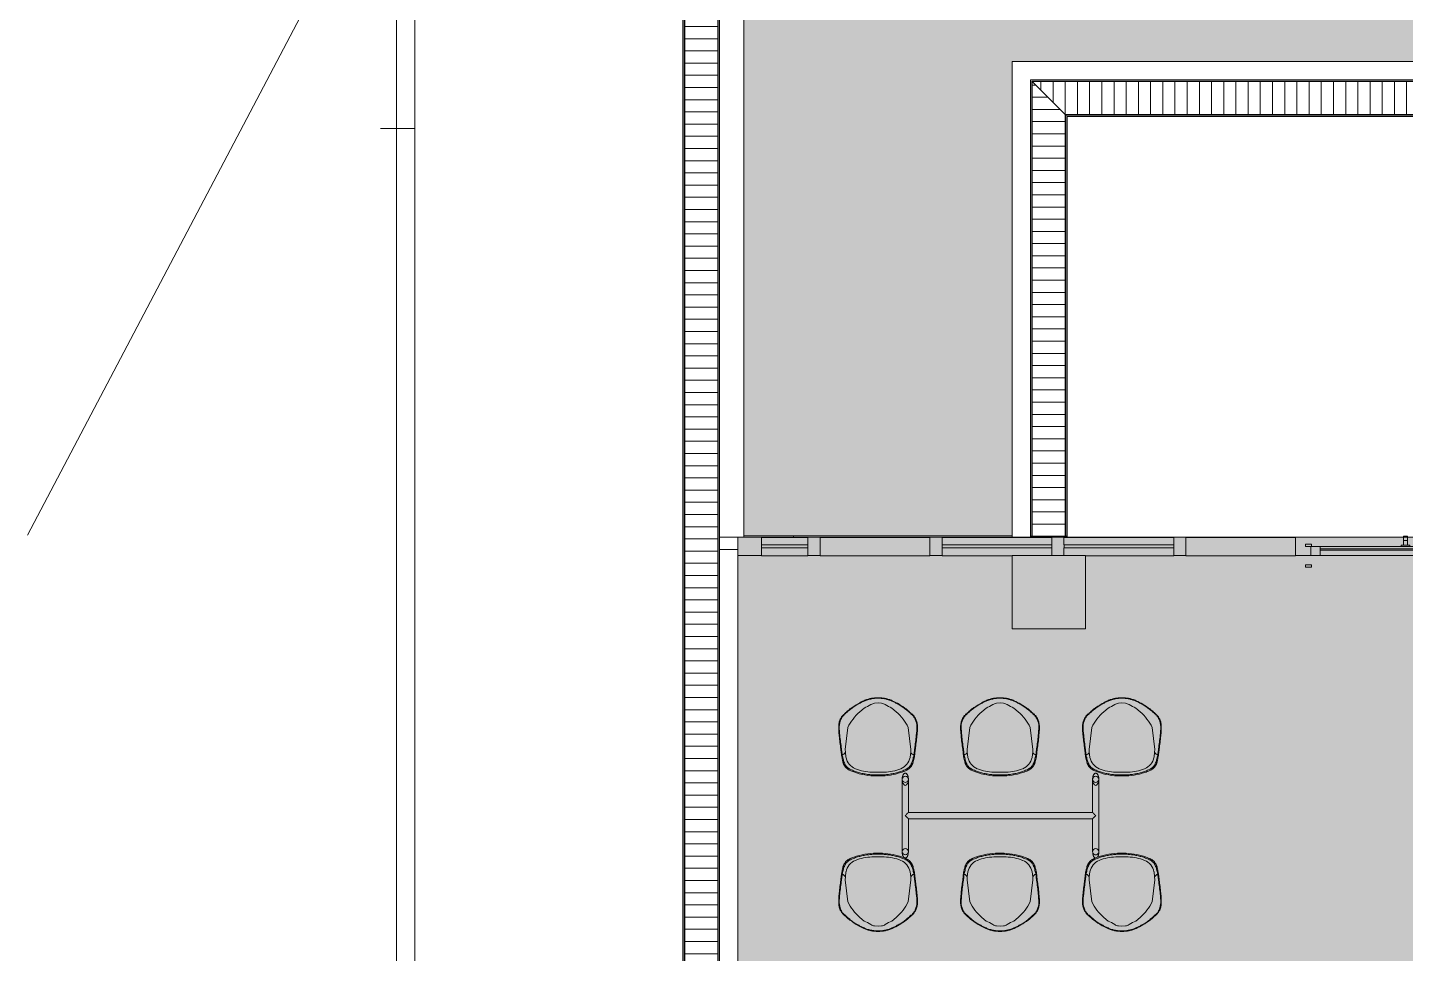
# Model space of a CAD drawing. Header units: millimetres. Extents: x -57519 to 497916, y -349472 to 446842.
# Drawn here: x 431770 to 443070, y 42297 to 49886 of the extents above; entities that cross this region are included whole.
import ezdxf

# ---------------------------------------------------------------- set-up
doc = ezdxf.new("R2010")
doc.units = ezdxf.units.MM
for name, color, linetype, lineweight in [('A-DETL-GENF', 92, 'Continuous', 5), ('A-DETL-THIN', 151, 'Continuous', 9), ('A-FLOR', 192, 'Continuous', 5), ('A-FLOR-PATT', 8, 'Continuous', 5), ('A-GLAZ-CURT', 52, 'Continuous', 20), ('A-GLAZ-CWMG', 51, 'Continuous', 20), ('A-WALL', 113, 'Continuous', 20), ('I-FURN', 30, 'Continuous', 5), ('Q-CASE', 31, 'Continuous', 5), ('S-BEAM', 12, 'Continuous', 20), ('S-COLS', 52, 'Continuous', 20), ('S-STRS', 31, 'Continuous', 5)]:
    doc.layers.add(name, color=color, linetype=linetype, lineweight=lineweight)

# ---------------------------------------------------------------- blocks, each defined once
blk = doc.blocks.new('202_glass dining table 2 - 30_ x 84_ x 22_-2636025-1_F SINGLE OCCUPANCY DIAGRAM')
at = {"layer": 'I-FURN', "color": 191}
for p, q in [((-761, 403), (-761, -191)), ((-710, 132), (-710, 403)), ((801, 403), (801, 132)), ((852, -191), (852, 403)), ((801, 132), (-710, 132)), ((-710, -191), (-710, 81)), ((-710, 81), (801, 81)), ((801, 81), (801, -191))]:
    blk.add_line(p, q, dxfattribs=at)
for centre, start, end in [((-736, 403), 360, 180), ((-736, 403), 180, 360), ((826, 403), 0, 180), ((826, 403), 180, 0), ((-736, -191), 0, 180), ((-736, -191), 180, 0), ((826, -191), 360, 180), ((826, -191), 180, 360)]:
    blk.add_arc(centre, 25.4, start, end, dxfattribs=at)
for centre in [(-736, -191), (826, -191)]:
    blk.add_ellipse(centre, major_axis=(0, 50.8), ratio=0.5, dxfattribs=at)
for points in [[(-711, 408), (-711, 411), (-711, 417), (-713, 426), (-715, 434), (-719, 441), (-722, 447), (-727, 451), (-730, 453), (-731, 453)], [(826, 454), (825, 454), (822, 453), (817, 451), (813, 447), (809, 441), (806, 434), (803, 426), (802, 417), (801, 411), (801, 408)], [(852, 408), (851, 411), (851, 417), (849, 426), (847, 434), (844, 441), (840, 447), (836, 451), (831, 453), (828, 454), (826, 454)], [(-749, 446), (-750, 445), (-753, 441), (-756, 434), (-759, 426), (-760, 417), (-761, 411), (-761, 408)], [(-761, 398), (-761, 396), (-761, 393), (-760, 391)], [(-711, 391), (-711, 393), (-711, 396), (-711, 398)], [(801, 398), (801, 396), (801, 393), (802, 390)], [(851, 390), (851, 393), (851, 396), (852, 398)], [(-761, -186), (-761, -183), (-761, -180), (-760, -178)], [(-736, -241), (-737, -241), (-740, -241), (-745, -238), (-749, -234), (-753, -228), (-756, -221), (-759, -213), (-760, -205), (-761, -198), (-761, -195)], [(-711, -195), (-711, -198), (-711, -205), (-713, -213), (-715, -221), (-719, -228), (-722, -234), (-727, -238), (-731, -241), (-734, -241), (-736, -241)], [(-711, -177), (-711, -180), (-711, -183), (-711, -186)], [(801, -186), (801, -183), (801, -180), (802, -177)], [(826, -241), (825, -241), (822, -241), (817, -238), (813, -234), (809, -228), (806, -221), (803, -213), (802, -205), (801, -198), (801, -195)], [(852, -195), (851, -198), (851, -205), (849, -213), (847, -221), (844, -228), (840, -234), (836, -238), (831, -241), (828, -241), (826, -241)]]:
    blk.add_open_spline(points, degree=3, dxfattribs=at)
for points, knots in [([(-736, 106), (-732, 110), (-727, 115), (-721, 121), (-717, 125), (-713, 129), (-711, 131), (-711, 131)], [0, 0, 0, 0, 0.1111111, 0.1666667, 0.2222222, 0.3333333, 0.4444444, 0.4444444, 0.4444444, 0.4444444]), ([(826, 106), (823, 110), (817, 115), (812, 121), (807, 125), (803, 129), (802, 131), (801, 131)], [0, 0, 0, 0, 0.1111111, 0.1666667, 0.2222222, 0.3333333, 0.4444444, 0.4444444, 0.4444444, 0.4444444]), ([(-711, 81), (-711, 81), (-711, 82), (-713, 83), (-715, 85), (-716, 87), (-719, 89), (-721, 92), (-724, 95), (-729, 100), (-733, 103), (-736, 106)], [0.5555556, 0.5555556, 0.5555556, 0.5555556, 0.6111111, 0.6666667, 0.7083333, 0.75, 0.7916667, 0.8333333, 0.875, 0.9166667, 1, 1, 1, 1]), ([(801, 81), (802, 82), (803, 83), (805, 85), (807, 87), (809, 89), (812, 92), (815, 95), (820, 100), (823, 104), (826, 106)], [0.5555556, 0.5555556, 0.5555556, 0.5555556, 0.6666667, 0.7083333, 0.75, 0.7916667, 0.8333333, 0.875, 0.9166667, 1, 1, 1, 1])]:
    blk.add_open_spline(points, degree=3, knots=knots, dxfattribs=at)
blk = doc.blocks.new('HermanMiller_Collection_Eames_UpholsteredMoldedArmChair - Upholstered Plastic 4-leg Base-V956-1_F SINGLE OCCUPANCY DIAGRAM')
at = {"layer": 'I-FURN', "color": 191}
for p, q in [((-124, 323), (-126, 323)), ((60, 269), (-120, 248)), ((83, 268), (60, 269)), ((83, 268), (93, 275)), ((125, 263), (83, 268)), ((-248, 149), (-279, 114)), ((-318, 28), (-321, 0)), ((248, 1), (247, 51)), ((248, 0), (248, 1)), ((248, 0), (248, -1)), ((269, 13), (269, 0)), ((278, 0), (278, 13)), ((-318, -28), (-321, 0)), ((248, -1), (247, -51)), ((269, -13), (269, 0)), ((278, -13), (278, 0)), ((-248, -149), (-279, -114)), ((-126, -323), (-124, -323)), ((60, -269), (-120, -248)), ((83, -268), (60, -269)), ((125, -263), (83, -268)), ((83, -268), (93, -275))]:
    blk.add_line(p, q, dxfattribs=at)
for centre, radius, start, end in [((147, -98), 531, 141.8154, 149.4111), ((53, -111), 398, 115.6446, 139.1162), ((81, 293), 22.1, 304.3061, 19.3416), ((102, 139), 126, 21.9526, 79.1526), ((-271, 13), 549, 18.451, 23.2032), ((147, -98), 531, 149.4111, 156.2578), ((-608, 246), 355, 328.1153, 338.1707), ((-140, 41), 387, 1.4334, 21.9526), ((-271, 13), 549, 0, 18.451), ((-245, 20), 73.4, 148.1153, 173.4244), ((-245, -20), 73.4, 186.5756, 211.8847), ((-608, -246), 355, 21.8293, 31.8847), ((-140, -41), 387, 338.0474, 358.5666), ((-271, -13), 549, 340.1115, 360), ((147, 98), 531, 203.7422, 209.1658), ((147, 98), 531, 209.1658, 218.1846), ((53, 111), 398, 220.8838, 244.3554), ((102, -139), 126, 280.8474, 338.0474), ((-271, -13), 549, 336.7968, 340.1115), ((81, -293), 22.1, 340.6584, 55.6939)]:
    blk.add_arc(centre, radius, start, end, dxfattribs=at)
for centre, major_axis, ratio, start_param, end_param in [((87, -418), (0, 837), 0.665393, 0.633807, 0.689312), ((-201, 300), (68, 75.2), 0.015729, 1.944615, 2.206038), ((-127, 181), (0, 137), 0.997902, 6.280317, 6.723004), ((-129, -350), (0, 668), 0.997902, 6.17094, 6.280317), ((-733, -5719), (0, 6071), 0.997902, 6.152583, 6.17094), ((58, 301), (-79.4, 10.4), 0.012863, 1.554281, 2.001245), ((54, -1296), (0, 1593), 0.465035, 6.157548, 6.183609), ((106, -411), (0, 701), 0.465035, 6.060021, 6.159998), ((125, -234), (0, 520), 0.465035, 6.001994, 6.057858), ((87, 418), (0, 837), 0.665393, 2.45228, 2.507786), ((-201, -300), (-68, 75.2), 0.015729, 0.935555, 1.196978), ((-127, -181), (0, 137), 0.997902, 2.701774, 3.144461), ((-129, 350), (0, 668), 0.997902, 3.144461, 3.253838), ((-733, 5719), (0, 6071), 0.997902, 3.253838, 3.272195), ((58, -301), (79.4, 10.4), 0.012863, 1.140348, 1.587312), ((54, 1296), (0, 1593), 0.465035, 3.241169, 3.26723), ((106, 411), (0, 701), 0.465035, 3.264779, 3.364757), ((125, 234), (0, 520), 0.465035, 3.36692, 3.422784)]:
    blk.add_ellipse(centre, major_axis=major_axis, ratio=ratio, start_param=start_param, end_param=end_param, dxfattribs=at)
for points, knots in [([(-335, 114), (-331, 123), (-323, 140), (-311, 162), (-300, 182), (-289, 198), (-278, 214), (-271, 223), (-267, 228)], [0, 0, 0, 0, 0.2, 0.4, 0.55, 0.7, 0.85, 1, 1, 1, 1]), ([(234, 229), (231, 235), (227, 242), (221, 250), (217, 255), (214, 259), (209, 264), (203, 269), (197, 273), (193, 276), (191, 277)], [0, 0, 0, 0, 0.25, 0.375, 0.4375, 0.5, 0.625, 0.75, 0.875, 1, 1, 1, 1]), ([(192, 265), (193, 264), (198, 261), (206, 254), (214, 245), (220, 235), (223, 230), (224, 227)], [0, 0, 0, 0, 0.2, 0.4, 0.7, 0.85, 1, 1, 1, 1]), ([(-339, 116), (-343, 107), (-349, 93), (-354, 74), (-358, 60), (-360, 45), (-362, 30), (-363, 15), (-364, 0), (-363, -15), (-362, -30), (-360, -45), (-358, -60), (-354, -74), (-349, -93), (-343, -107), (-339, -116)], [0, 0, 0, 0, 0.125, 0.1875, 0.25, 0.3125, 0.375, 0.4375, 0.5, 0.5625, 0.625, 0.6875, 0.75, 0.8125, 0.875, 1, 1, 1, 1]), ([(-335, 114), (-339, 107), (-345, 90), (-354, 57), (-360, 20), (-359, -20), (-355, -52), (-347, -84), (-340, -105), (-335, -114)], [0, 0, 0, 0, 0.111111, 0.222222, 0.444444, 0.583333, 0.722222, 0.861111, 1, 1, 1, 1]), ([(-335, -114), (-331, -123), (-323, -140), (-311, -162), (-300, -182), (-289, -198), (-278, -214), (-271, -223), (-267, -228)], [0, 0, 0, 0, 0.2, 0.4, 0.55, 0.7, 0.85, 1, 1, 1, 1]), ([(-229, -278), (-224, -284), (-211, -296), (-196, -305), (-188, -310)], [0.0329232, 0.0329232, 0.0329232, 0.0329232, 0.5, 1, 1, 1, 1]), ([(-225, -276), (-223, -278), (-218, -283), (-210, -291), (-199, -298), (-192, -302), (-188, -304)], [0.055747, 0.055747, 0.055747, 0.055747, 0.25, 0.5, 0.75, 1, 1, 1, 1]), ([(191, -277), (193, -276), (197, -273), (203, -269), (208, -264), (212, -261), (216, -257), (220, -251), (227, -242), (231, -235), (234, -229)], [0, 0, 0, 0, 0.125, 0.25, 0.375, 0.4375, 0.5, 0.625, 0.75, 1, 1, 1, 1]), ([(192, -265), (193, -264), (198, -261), (206, -254), (214, -245), (220, -235), (223, -230), (224, -227)], [0, 0, 0, 0, 0.2, 0.4, 0.7, 0.85, 1, 1, 1, 1])]:
    blk.add_open_spline(points, degree=3, knots=knots, dxfattribs=at)
for points in [[(-246, 259), (-250, 255), (-259, 245), (-267, 236), (-271, 231)], [(-231, 277), (-233, 274), (-239, 268), (-244, 262), (-246, 259)], [(-188, 310), (-196, 305), (-212, 296), (-225, 284), (-231, 277)], [(-227, 274), (-225, 277), (-219, 283), (-210, 291), (-199, 298), (-192, 302), (-188, 304)], [(-126, 323), (-137, 323), (-158, 321), (-178, 314), (-188, 310)], [(-50, 319), (-63, 320), (-87, 323), (-111, 323), (-124, 323)], [(58, 306), (40, 308), (4, 313), (-32, 317), (-50, 319)], [(96, 301), (93, 301), (88, 302), (78, 303), (68, 305), (61, 305), (58, 306)], [(91, 296), (94, 296), (102, 294), (112, 293), (121, 291), (125, 290), (127, 289)], [(107, 300), (106, 300), (104, 300), (100, 301), (97, 301), (96, 301)], [(159, 289), (150, 292), (133, 296), (116, 299), (107, 300)], [(172, 286), (170, 286), (165, 288), (161, 289), (159, 289)], [(191, 277), (188, 278), (184, 281), (177, 284), (174, 285), (172, 286)], [(224, 227), (229, 216), (239, 194), (250, 159), (259, 123), (265, 86), (269, 50), (269, 25), (269, 13)], [(224, -227), (229, -216), (239, -194), (250, -159), (259, -123), (265, -86), (269, -50), (269, -25), (269, -13)], [(-271, -231), (-267, -236), (-259, -245), (-250, -255), (-246, -259)], [(-246, -259), (-244, -262), (-239, -268), (-233, -274), (-231, -277)], [(-188, -310), (-178, -314), (-158, -321), (-137, -323), (-126, -323)], [(-124, -323), (-111, -323), (-87, -323), (-63, -320), (-50, -319)], [(-50, -319), (-32, -317), (4, -313), (40, -308), (58, -306)], [(58, -306), (61, -305), (68, -305), (78, -303), (88, -302), (93, -301), (96, -301)], [(91, -296), (94, -296), (102, -294), (112, -293), (121, -291), (125, -290), (127, -289)], [(96, -301), (97, -301), (100, -301), (104, -300), (106, -300), (107, -300)], [(107, -300), (116, -299), (133, -296), (150, -292), (159, -289)], [(159, -289), (161, -289), (165, -288), (170, -286), (172, -286)], [(172, -286), (174, -285), (177, -284), (184, -281), (188, -278), (191, -277)]]:
    blk.add_open_spline(points, degree=3, dxfattribs=at)
blk = doc.blocks.new('HermanMiller_Collection_Eames_UpholsteredMoldedArmChair - Upholstered Plastic 4-leg Base-2621427-1_F SINGLE OCCUPANCY DIAGRAM')
at = {"layer": 'I-FURN', "color": 191}
for p, q in [((-124, 323), (-126, 323)), ((60, 269), (-120, 248)), ((83, 268), (60, 269)), ((83, 268), (93, 275)), ((125, 263), (83, 268)), ((-248, 149), (-279, 114)), ((-318, 28), (-321, 0)), ((248, 1), (247, 51)), ((248, 0), (248, 1)), ((248, 0), (248, -1)), ((269, 13), (269, 0)), ((278, 0), (278, 13)), ((-318, -28), (-321, 0)), ((248, -1), (247, -51)), ((269, -13), (269, 0)), ((278, -13), (278, 0)), ((-248, -149), (-279, -114)), ((-126, -323), (-124, -323)), ((60, -269), (-120, -248)), ((83, -268), (60, -269)), ((125, -263), (83, -268)), ((83, -268), (93, -275))]:
    blk.add_line(p, q, dxfattribs=at)
for centre, radius, start, end in [((147, -98), 531, 141.8154, 149.4111), ((53, -111), 398, 115.6446, 139.1162), ((81, 293), 22.1, 304.3061, 19.3416), ((102, 139), 126, 21.9526, 79.1526), ((-271, 13), 549, 18.451, 23.2032), ((147, -98), 531, 149.4111, 156.2578), ((-608, 246), 355, 328.1153, 338.1707), ((-140, 41), 387, 1.4334, 21.9526), ((-271, 13), 549, 0, 18.451), ((-245, 20), 73.4, 148.1153, 173.4244), ((-245, -20), 73.4, 186.5756, 211.8847), ((-608, -246), 355, 21.8293, 31.8847), ((-140, -41), 387, 338.0474, 358.5666), ((-271, -13), 549, 340.1115, 360), ((147, 98), 531, 203.7422, 209.1658), ((147, 98), 531, 209.1658, 218.1846), ((53, 111), 398, 220.8838, 244.3554), ((102, -139), 126, 280.8474, 338.0474), ((-271, -13), 549, 336.7968, 340.1115), ((81, -293), 22.1, 340.6584, 55.6939)]:
    blk.add_arc(centre, radius, start, end, dxfattribs=at)
for centre, major_axis, ratio, start_param, end_param in [((87, -418), (0, 837), 0.665393, 0.633807, 0.689312), ((-201, 300), (68, 75.2), 0.015729, 1.944615, 2.206038), ((-127, 181), (0, 137), 0.997902, 6.280317, 6.723004), ((-129, -350), (0, 668), 0.997902, 6.17094, 6.280317), ((-733, -5719), (0, 6071), 0.997902, 6.152583, 6.17094), ((58, 301), (-79.4, 10.4), 0.012863, 1.554281, 2.001245), ((54, -1296), (0, 1593), 0.465035, 6.157548, 6.183609), ((106, -411), (0, 701), 0.465035, 6.060021, 6.159998), ((125, -234), (0, 520), 0.465035, 6.001994, 6.057858), ((87, 418), (0, 837), 0.665393, 2.45228, 2.507786), ((-201, -300), (-68, 75.2), 0.015729, 0.935555, 1.196978), ((-127, -181), (0, 137), 0.997902, 2.701774, 3.144461), ((-129, 350), (0, 668), 0.997902, 3.144461, 3.253838), ((-733, 5719), (0, 6071), 0.997902, 3.253838, 3.272195), ((58, -301), (79.4, 10.4), 0.012863, 1.140348, 1.587312), ((54, 1296), (0, 1593), 0.465035, 3.241169, 3.26723), ((106, 411), (0, 701), 0.465035, 3.264779, 3.364757), ((125, 234), (0, 520), 0.465035, 3.36692, 3.422784)]:
    blk.add_ellipse(centre, major_axis=major_axis, ratio=ratio, start_param=start_param, end_param=end_param, dxfattribs=at)
for points, knots in [([(-335, 114), (-331, 123), (-323, 140), (-311, 162), (-300, 182), (-289, 198), (-278, 214), (-271, 223), (-267, 228)], [0, 0, 0, 0, 0.2, 0.4, 0.55, 0.7, 0.85, 1, 1, 1, 1]), ([(234, 229), (231, 235), (227, 242), (221, 250), (217, 255), (214, 259), (209, 264), (203, 269), (197, 273), (193, 276), (191, 277)], [0, 0, 0, 0, 0.25, 0.375, 0.4375, 0.5, 0.625, 0.75, 0.875, 1, 1, 1, 1]), ([(192, 265), (193, 264), (198, 261), (206, 254), (214, 245), (220, 235), (223, 230), (224, 227)], [0, 0, 0, 0, 0.2, 0.4, 0.7, 0.85, 1, 1, 1, 1]), ([(-339, 116), (-343, 107), (-349, 93), (-354, 74), (-358, 60), (-360, 45), (-362, 30), (-363, 15), (-364, 0), (-363, -15), (-362, -30), (-360, -45), (-358, -60), (-354, -74), (-349, -93), (-343, -107), (-339, -116)], [0, 0, 0, 0, 0.125, 0.1875, 0.25, 0.3125, 0.375, 0.4375, 0.5, 0.5625, 0.625, 0.6875, 0.75, 0.8125, 0.875, 1, 1, 1, 1]), ([(-335, 114), (-339, 107), (-345, 90), (-354, 57), (-360, 20), (-359, -20), (-355, -52), (-347, -84), (-340, -105), (-335, -114)], [0, 0, 0, 0, 0.111111, 0.222222, 0.444444, 0.583333, 0.722222, 0.861111, 1, 1, 1, 1]), ([(-335, -114), (-331, -123), (-323, -140), (-311, -162), (-300, -182), (-289, -198), (-278, -214), (-271, -223), (-267, -228)], [0, 0, 0, 0, 0.2, 0.4, 0.55, 0.7, 0.85, 1, 1, 1, 1]), ([(191, -277), (193, -276), (197, -273), (203, -269), (208, -264), (212, -261), (216, -257), (220, -251), (227, -242), (231, -235), (234, -229)], [0, 0, 0, 0, 0.125, 0.25, 0.375, 0.4375, 0.5, 0.625, 0.75, 1, 1, 1, 1]), ([(192, -265), (193, -264), (198, -261), (206, -254), (214, -245), (220, -235), (223, -230), (224, -227)], [0, 0, 0, 0, 0.2, 0.4, 0.7, 0.85, 1, 1, 1, 1])]:
    blk.add_open_spline(points, degree=3, knots=knots, dxfattribs=at)
for points in [[(-246, 259), (-250, 255), (-259, 245), (-267, 236), (-271, 231)], [(-231, 277), (-233, 274), (-239, 268), (-244, 262), (-246, 259)], [(-188, 310), (-196, 305), (-212, 296), (-225, 284), (-231, 277)], [(-227, 274), (-225, 277), (-219, 283), (-210, 291), (-199, 298), (-192, 302), (-188, 304)], [(-126, 323), (-137, 323), (-158, 321), (-178, 314), (-188, 310)], [(-50, 319), (-63, 320), (-87, 323), (-111, 323), (-124, 323)], [(58, 306), (40, 308), (4, 313), (-32, 317), (-50, 319)], [(96, 301), (93, 301), (88, 302), (78, 303), (68, 305), (61, 305), (58, 306)], [(91, 296), (94, 296), (102, 294), (112, 293), (121, 291), (125, 290), (127, 289)], [(107, 300), (106, 300), (104, 300), (100, 301), (97, 301), (96, 301)], [(159, 289), (150, 292), (133, 296), (116, 299), (107, 300)], [(172, 286), (170, 286), (165, 288), (161, 289), (159, 289)], [(191, 277), (188, 278), (184, 281), (177, 284), (174, 285), (172, 286)], [(224, 227), (229, 216), (239, 194), (250, 159), (259, 123), (265, 86), (269, 50), (269, 25), (269, 13)], [(224, -227), (229, -216), (239, -194), (250, -159), (259, -123), (265, -86), (269, -50), (269, -25), (269, -13)], [(-271, -231), (-267, -236), (-259, -245), (-250, -255), (-246, -259)], [(-246, -259), (-244, -262), (-239, -268), (-233, -274), (-231, -277)], [(-231, -277), (-225, -284), (-212, -296), (-196, -305), (-188, -310)], [(-227, -274), (-225, -277), (-219, -283), (-210, -291), (-199, -298), (-192, -302), (-188, -304)], [(-188, -310), (-178, -314), (-158, -321), (-137, -323), (-126, -323)], [(-124, -323), (-111, -323), (-87, -323), (-63, -320), (-50, -319)], [(-50, -319), (-32, -317), (4, -313), (40, -308), (58, -306)], [(58, -306), (61, -305), (68, -305), (78, -303), (88, -302), (93, -301), (96, -301)], [(91, -296), (94, -296), (102, -294), (112, -293), (121, -291), (125, -290), (127, -289)], [(96, -301), (97, -301), (100, -301), (104, -300), (106, -300), (107, -300)], [(107, -300), (116, -299), (133, -296), (150, -292), (159, -289)], [(159, -289), (161, -289), (165, -288), (170, -286), (172, -286)], [(172, -286), (174, -285), (177, -284), (184, -281), (188, -278), (191, -277)]]:
    blk.add_open_spline(points, degree=3, dxfattribs=at)
blk = doc.blocks.new('HermanMiller_Collection_Eames_UpholsteredMoldedArmChair - Upholstered Plastic 4-leg Base-2637177-1_F SINGLE OCCUPANCY DIAGRAM')
at = {"layer": 'I-FURN', "color": 191}
for p, q in [((-126, 323), (-124, 323)), ((60, 269), (-120, 248)), ((83, 268), (60, 269)), ((83, 268), (93, 275)), ((125, 263), (83, 268)), ((-248, 149), (-279, 114)), ((-318, 28), (-321, 0)), ((248, 1), (247, 51)), ((248, 0), (248, 1)), ((248, 0), (248, -1)), ((269, 13), (269, 0)), ((269, -13), (269, 0)), ((278, 13), (278, 0)), ((278, 0), (278, -13)), ((-318, -28), (-321, 0)), ((248, -1), (247, -51)), ((-248, -149), (-279, -114)), ((-124, -323), (-126, -323)), ((60, -269), (-120, -248)), ((83, -268), (60, -269)), ((125, -263), (83, -268)), ((83, -268), (93, -275))]:
    blk.add_line(p, q, dxfattribs=at)
for centre, radius, start, end in [((147, -98), 531, 141.8154, 150.8342), ((53, -111), 398, 115.6446, 139.1162), ((81, 293), 22.1, 304.3061, 19.3416), ((102, 139), 126, 21.9526, 79.1526), ((-271, 13), 549, 19.8885, 23.2032), ((147, -98), 531, 150.8342, 156.2578), ((-608, 246), 355, 328.1153, 338.1707), ((-140, 41), 387, 1.4334, 21.9526), ((-271, 13), 549, 0, 19.8885), ((-245, 20), 73.4, 148.1153, 173.4244), ((-245, -20), 73.4, 186.5756, 211.8847), ((-608, -246), 355, 21.8293, 31.8847), ((-140, -41), 387, 338.0474, 358.5666), ((-271, -13), 549, 341.549, 0), ((147, 98), 531, 203.7422, 210.5889), ((147, 98), 531, 210.5889, 218.1846), ((53, 111), 398, 220.8838, 244.3554), ((102, -139), 126, 280.8474, 338.0474), ((-271, -13), 549, 336.7968, 341.549), ((81, -293), 22.1, 340.6584, 55.6939)]:
    blk.add_arc(centre, radius, start, end, dxfattribs=at)
for centre, major_axis, ratio, start_param, end_param in [((87, -418), (0, 837), 0.665393, 0.633807, 0.689312), ((-201, 300), (68, 75.2), 0.015729, 1.944615, 2.206038), ((-127, 181), (0, 137), 0.997902, 6.280317, 6.723004), ((-129, -350), (0, 668), 0.997902, 6.17094, 6.280317), ((-733, -5719), (0, 6071), 0.997902, 6.152583, 6.17094), ((58, 301), (-79.4, 10.4), 0.012863, 1.554281, 2.001245), ((54, -1296), (0, 1593), 0.465035, 6.157548, 6.183609), ((106, -411), (0, 701), 0.465035, 6.060021, 6.159998), ((125, -234), (0, 520), 0.465035, 6.001994, 6.057858), ((87, 418), (0, 837), 0.665393, 2.45228, 2.507786), ((-201, -300), (-68, 75.2), 0.015729, 0.935555, 1.196978), ((-127, -181), (0, 137), 0.997902, 2.701774, 3.144461), ((-129, 350), (0, 668), 0.997902, 3.144461, 3.253838), ((-733, 5719), (0, 6071), 0.997902, 3.253838, 3.272195), ((58, -301), (79.4, 10.4), 0.012863, 1.140348, 1.587312), ((54, 1296), (0, 1593), 0.465035, 3.241169, 3.26723), ((106, 411), (0, 701), 0.465035, 3.264779, 3.364757), ((125, 234), (0, 520), 0.465035, 3.36692, 3.422784)]:
    blk.add_ellipse(centre, major_axis=major_axis, ratio=ratio, start_param=start_param, end_param=end_param, dxfattribs=at)
for points, knots in [([(-335, 114), (-331, 123), (-323, 140), (-311, 162), (-300, 182), (-289, 198), (-278, 214), (-271, 223), (-267, 228)], [0, 0, 0, 0, 0.2, 0.4, 0.55, 0.7, 0.85, 1, 1, 1, 1]), ([(191, 277), (193, 276), (197, 273), (203, 269), (209, 264), (214, 259), (217, 255), (221, 250), (227, 242), (231, 235), (234, 229)], [-1, -1, -1, -1, -0.875, -0.75, -0.625, -0.5, -0.4375, -0.375, -0.25, 0, 0, 0, 0]), ([(192, 265), (193, 264), (198, 261), (206, 254), (214, 245), (220, 235), (223, 230), (224, 227)], [0, 0, 0, 0, 0.2, 0.4, 0.7, 0.85, 1, 1, 1, 1]), ([(-339, -116), (-343, -107), (-349, -93), (-354, -74), (-358, -60), (-360, -45), (-362, -30), (-363, -15), (-364, 0), (-363, 15), (-362, 30), (-360, 45), (-358, 60), (-354, 74), (-349, 93), (-343, 107), (-339, 116)], [-1, -1, -1, -1, -0.875, -0.8125, -0.75, -0.6875, -0.625, -0.5625, -0.5, -0.4375, -0.375, -0.3125, -0.25, -0.1875, -0.125, 0, 0, 0, 0]), ([(-335, -114), (-339, -107), (-345, -90), (-354, -57), (-360, -20), (-359, 20), (-355, 52), (-347, 84), (-340, 105), (-335, 114)], [0, 0, 0, 0, 0.111111, 0.222222, 0.444444, 0.583333, 0.722222, 0.861111, 1, 1, 1, 1]), ([(-335, -114), (-331, -123), (-323, -140), (-311, -162), (-300, -182), (-289, -198), (-278, -214), (-271, -223), (-267, -228)], [0, 0, 0, 0, 0.2, 0.4, 0.55, 0.7, 0.85, 1, 1, 1, 1]), ([(234, -229), (231, -235), (227, -242), (221, -250), (217, -255), (214, -259), (209, -264), (203, -269), (197, -273), (193, -276), (191, -277)], [-1, -1, -1, -1, -0.75, -0.625, -0.5625, -0.5, -0.375, -0.25, -0.125, 0, 0, 0, 0]), ([(192, -265), (193, -264), (198, -261), (206, -254), (214, -245), (220, -235), (223, -230), (224, -227)], [0, 0, 0, 0, 0.2, 0.4, 0.7, 0.85, 1, 1, 1, 1])]:
    blk.add_open_spline(points, degree=3, knots=knots, dxfattribs=at)
for points in [[(-271, 231), (-267, 236), (-259, 245), (-250, 255), (-246, 259)], [(-246, 259), (-244, 262), (-239, 268), (-233, 274), (-231, 277)], [(-231, 277), (-225, 284), (-212, 296), (-196, 305), (-188, 310)], [(-227, 274), (-225, 277), (-219, 283), (-210, 291), (-199, 298), (-192, 302), (-188, 304)], [(-188, 310), (-178, 314), (-158, 321), (-137, 323), (-126, 323)], [(-124, 323), (-111, 323), (-87, 323), (-63, 320), (-50, 319)], [(-50, 319), (-32, 317), (4, 313), (40, 308), (58, 306)], [(58, 306), (61, 305), (68, 305), (78, 303), (88, 302), (93, 301), (96, 301)], [(91, 296), (94, 296), (102, 294), (112, 293), (121, 291), (125, 290), (127, 289)], [(96, 301), (97, 301), (100, 301), (104, 300), (106, 300), (107, 300)], [(107, 300), (116, 299), (133, 296), (150, 292), (159, 289)], [(159, 289), (161, 289), (165, 288), (170, 286), (172, 286)], [(172, 286), (174, 285), (177, 284), (184, 281), (188, 278), (191, 277)], [(224, 227), (229, 216), (239, 194), (250, 159), (259, 123), (265, 86), (269, 50), (269, 25), (269, 13)], [(224, -227), (229, -216), (239, -194), (250, -159), (259, -123), (265, -86), (269, -50), (269, -25), (269, -13)], [(-246, -259), (-250, -255), (-259, -245), (-267, -236), (-271, -231)], [(-231, -277), (-233, -274), (-239, -268), (-244, -262), (-246, -259)], [(-188, -310), (-196, -305), (-212, -296), (-225, -284), (-231, -277)], [(-227, -274), (-225, -277), (-219, -283), (-210, -291), (-199, -298), (-192, -302), (-188, -304)], [(-126, -323), (-137, -323), (-158, -321), (-178, -314), (-188, -310)], [(-50, -319), (-63, -320), (-87, -323), (-111, -323), (-124, -323)], [(58, -306), (40, -308), (4, -313), (-32, -317), (-50, -319)], [(96, -301), (93, -301), (88, -302), (78, -303), (68, -305), (61, -305), (58, -306)], [(91, -296), (94, -296), (102, -294), (112, -293), (121, -291), (125, -290), (127, -289)], [(107, -300), (106, -300), (104, -300), (100, -301), (97, -301), (96, -301)], [(159, -289), (150, -292), (133, -296), (116, -299), (107, -300)], [(172, -286), (170, -286), (165, -288), (161, -289), (159, -289)], [(191, -277), (188, -278), (184, -281), (177, -284), (174, -285), (172, -286)]]:
    blk.add_open_spline(points, degree=3, dxfattribs=at)
blk = doc.blocks.new('Curtain Wall Door 1 - Curtain Wall Door 1-18442149-1_F SINGLE OCCUPANCY DIAGRAM')
at = {"layer": 'A-GLAZ-CURT', "color": 191, "lineweight": 5}
for p, q in [((-457, 20), (-508, 20)), ((-508, 20), (-508, 0)), ((-508, 0), (-457, 0)), ((-388, 0), (-462, 0)), ((-462, 0), (-462, -75)), ((-457, 0), (-457, 20)), ((-388, 0), (387, 0)), ((-388, -75), (-388, 0)), ((278, 10), (348, 10)), ((278, 10), (278, 0)), ((348, 0), (278, 0)), ((296, 75), (296, 50)), ((296, 50), (330, 50)), ((296, 10), (296, 50)), ((330, 50), (330, 75)), ((330, 50), (330, 10)), ((348, 0), (348, 10)), ((462, 0), (387, 0)), ((387, 0), (387, -75)), ((508, 20), (457, 20)), ((457, 20), (457, 0)), ((457, 0), (508, 0)), ((462, -75), (462, 0)), ((508, 0), (508, 20)), ((-462, -75), (-388, -75)), ((387, -75), (-388, -75)), ((387, -20), (-388, -20)), ((-388, -20), (-388, -30)), ((-388, -30), (387, -30)), ((387, -30), (387, -20)), ((387, -75), (462, -75)), ((-457, -150), (-508, -150)), ((-508, -150), (-508, -170)), ((-508, -170), (-457, -170)), ((-457, -170), (-457, -150)), ((508, -150), (457, -150)), ((457, -150), (457, -170)), ((457, -170), (508, -170)), ((508, -170), (508, -150))]:
    blk.add_line(p, q, dxfattribs=at)
at = {"layer": 'A-GLAZ-CURT', "color": 253, "lineweight": 5}
for p, q in [((296, 84), (296, 75)), ((330, 84), (296, 84)), ((330, 75), (330, 84))]:
    blk.add_line(p, q, dxfattribs=at)
blk = doc.blocks.new('System Panel - _DLN__12_12mm laminated clear glass-18442143-1_F SINGLE OCCUPANCY DIAGRAM')
at = {"layer": 'A-GLAZ-CURT', "color": 191, "lineweight": 5}
for p, q in [((450, 12.5), (-450, 12.5)), ((-450, 12.5), (-450, -12.5)), ((450, -12.5), (450, 12.5)), ((-450, -12.5), (450, -12.5))]:
    blk.add_line(p, q, dxfattribs=at)
blk = doc.blocks.new('DLN-Surface Channel-L1 - 300x200 _WD_-5516632-1_F SINGLE OCCUPANCY DIAGRAM')
at = {"layer": 'Q-CASE'}
h = blk.add_hatch(dxfattribs=at)
h.set_pattern_fill('FP_838', color=256, style=0, pattern_type=2)
h.set_pattern_definition([(0, (399805.45, 85), (0, 100), [])])
h.paths.add_polyline_path([(15, 3440), (15, -15), (285, -285), (285, 3440)], flags=0)
h = blk.add_hatch(dxfattribs=at)
h.set_pattern_fill('FP_837', color=256, style=0, pattern_type=2)
h.set_pattern_definition([(90, (399820.45, 0), (-100, 6e-15), [])])
h.paths.add_polyline_path([(-12090, -15), (-12090, -285), (285, -285), (15, -15), (-7235, -15)], flags=0)
for p, q in [((0, 3440), (0, 3450)), ((300, 3440), (0, 3440)), ((0, 3440), (10, 3440)), ((0, 0), (0, 3440)), ((10, -10), (10, 3440)), ((285, 3440), (15, 3440)), ((15, 3440), (15, -15)), ((25, 3450), (125, 3450)), ((285, -285), (285, 3440)), ((300, 3440), (290, 3440)), ((290, 3440), (290, -290)), ((-12090, 0), (0, 0)), ((10, -10), (-12090, -10)), ((15, -15), (-12090, -15)), ((285, -285), (15, -15)), ((15, -15), (285, -285)), ((-12090, -285), (285, -285)), ((290, -290), (-12090, -290))]:
    blk.add_line(p, q, dxfattribs=at)
blk = doc.blocks.new('Rectangular Mullion - DLN_150 x 150mm _WD_-STUR_ OPENING-18440271-1_F SINGLE OCCUPANCY DIAGRAM')
at = {"layer": 'A-GLAZ-CWMG', "color": 191, "lineweight": 5}
for p, q in [((39464, 45645), (39464, 45707)), ((40364, 45707), (39464, 45707)), ((40364, 45707), (40364, 45645)), ((39464, 45557), (39464, 45620)), ((40039, 45557), (39464, 45557)), ((40364, 45620), (40364, 45557))]:
    blk.add_line(p, q, dxfattribs=at)
blk = doc.blocks.new('Rectangular Mullion - DLN_150 x 150mm _WD_-STUR_ OPENING-V1055-1_F SINGLE OCCUPANCY DIAGRAM')
at = {"layer": 'A-GLAZ-CWMG', "color": 191, "lineweight": 5}
for p, q in [((40464, 45645), (40464, 45707)), ((41364, 45707), (40464, 45707)), ((41364, 45707), (41364, 45645)), ((40464, 45557), (40464, 45620)), ((41364, 45557), (40639, 45557)), ((41364, 45620), (41364, 45557))]:
    blk.add_line(p, q, dxfattribs=at)
blk = doc.blocks.new('Rectangular Mullion - DLN_135 x 150mm _WD_-STUR_ OPENING-18440605-1_F SINGLE OCCUPANCY DIAGRAM')
at = {"layer": 'A-GLAZ-CWMG', "color": 253, "lineweight": 5}
for p, q in [((37789, 45607), (37639, 45607)), ((37639, 45607), (37639, 44707))]:
    blk.add_line(p, q, dxfattribs=at)
at = {"layer": 'A-GLAZ-CWMG', "color": 191, "lineweight": 5}
blk.add_line((37789, 44707), (37789, 45607), dxfattribs=at)
blk = doc.blocks.new('Rectangular Mullion - DLN_135 x 150mm _WD_-STUR_ OPENING-18440606-1_F SINGLE OCCUPANCY DIAGRAM')
at = {"layer": 'A-GLAZ-CWMG', "color": 253, "lineweight": 5}
blk.add_line((37639, 44707), (37639, 43707), dxfattribs=at)
at = {"layer": 'A-GLAZ-CWMG', "color": 191, "lineweight": 5}
blk.add_line((37789, 43707), (37789, 44707), dxfattribs=at)
blk = doc.blocks.new('DLN-Surface Channel-S1 - 300x150 _WD_-16397748-1_F SINGLE OCCUPANCY DIAGRAM')
at = {"layer": 'Q-CASE'}
h = blk.add_hatch(dxfattribs=at)
h.set_pattern_fill('FP_839', color=256, style=0, pattern_type=2)
h.set_pattern_definition([(270, (399805.45, 609.6), (100, 6e-15), [])])
h.paths.add_polyline_path([(23440, 135), (23302, 135), (23302, 120), (21300, 120), (21300, -135), (23440, -135), (23440, 120)], flags=0)
h.paths.add_polyline_path([(-5100, -135), (-5100, 135), (-8426, 135), (-8425, -19), (-8411, -32), (-8402, -54), (-8405, -77), (-8423, -100), (-8425, -108), (-8425, -135), (-5539, -135)], flags=0)
h.paths.add_polyline_path([(-8472, -17), (-8475, -17), (-8475, 135), (-23440, 135), (-23440, -135), (-8475, -134), (-8477, -100), (-8490, -87), (-8498, -65), (-8495, -42), (-8482, -23), (-8474, -18)], flags=0)
for p, q in [((-23440, 140), (-8474, 140)), ((-8474, 135), (-23440, 135)), ((-23440, -135), (-8475, -135)), ((-8475, -140), (-23440, -140)), ((-23440, -150), (-8475, -150))]:
    blk.add_line(p, q, dxfattribs=at)
blk = doc.blocks.new('Rectangular Mullion - DLN_135 x 150mm _WD_-STUR_ OPENING-18442161-1_F SINGLE OCCUPANCY DIAGRAM')
at = {"layer": 'A-GLAZ-CWMG', "color": 191, "lineweight": 5}
for p, q in [((42364, 45707), (41464, 45707)), ((41464, 45707), (41464, 45557)), ((42364, 45557), (42364, 45707)), ((41464, 45557), (42364, 45557))]:
    blk.add_line(p, q, dxfattribs=at)
blk = doc.blocks.new('Structural Framing 2 - Structural Framing 2-14365667-1_F SINGLE OCCUPANCY DIAGRAM')
at = {"layer": 'S-BEAM', "color": 253, "lineweight": 5}
for p, q in [((37639, 45607), (37639, 45707)), ((38246, 45720), (38246, 45707))]:
    blk.add_line(p, q, dxfattribs=at)
blk = doc.blocks.new('System Panel - _DLN__12_12mm laminated clear glass-18442145-1_F SINGLE OCCUPANCY DIAGRAM')
at = {"layer": 'A-GLAZ-CURT', "color": 191, "lineweight": 5}
for p, q in [((190, 12.5), (-190, 12.5)), ((-190, 12.5), (-190, -12.5)), ((190, -12.5), (190, 12.5)), ((-190, -12.5), (190, -12.5))]:
    blk.add_line(p, q, dxfattribs=at)
blk = doc.blocks.new('Rectangular Mullion - DLN_150 x 150mm _WD_-STUR_ OPENING-18440291-1_F SINGLE OCCUPANCY DIAGRAM')
at = {"layer": 'A-GLAZ-CWMG', "color": 191, "lineweight": 5}
for p, q in [((37984, 45645), (37984, 45707)), ((38364, 45707), (37984, 45707)), ((38364, 45707), (38364, 45645)), ((37984, 45557), (37984, 45620)), ((38364, 45557), (37984, 45557)), ((38364, 45620), (38364, 45557))]:
    blk.add_line(p, q, dxfattribs=at)

msp = doc.modelspace()

# ---------------------------------------------------------------- hatches: boundary and pattern name
at = {"layer": 'A-DETL-GENF', "transparency": 33554585}
msp.add_hatch(color=201, dxfattribs=at).paths.add_polyline_path([(488604.7, 23590.5), (488604.7, 34332.5), (487469.7, 34332.5), (487469.7, 39682.5), (486244.7, 39682.5), (486244.7, 52007.5), (462944.7, 52007.5), (462944.7, 45707.5), (437594.7, 45707.5), (437594.7, 33907.5), (444694.7, 33907.5), (444694.7, 31607.5), (476494.7, 31607.5), (476494.7, 29767.5), (475294.7, 29767.5), (475294.7, 27367.5), (476494.7, 27367.5), (476494.7, 26157.5), (478644.7, 26157.5), (478644.7, 23590.5), (487915.4, 23590.5)], flags=0)
at = {"layer": 'A-FLOR-PATT'}
h = msp.add_hatch(dxfattribs=at)
h.set_pattern_fill('FP_844', color=256, style=0, pattern_type=2)
h.set_pattern_definition([(90, (445044.74, 48863.74), (-179.605, 179.605), [47.625, -311.585]), (45, (445044.74, 48863.74), (-179.605, 179.605), [47.625, -206.375]), (135, (445044.74, 48863.74), (-179.605, -179.605), [47.625, -206.375])])
h.paths.add_polyline_path([(439844.7, 45720), (439844.7, 49607.5), (452394.7, 49607.5), (452394.7, 51957.5), (437644.7, 51957.5), (437644.7, 45720), (439649.8, 45720)], flags=0)

# ---------------------------------------------------------------- linework, layer by layer
at = {"layer": 'A-DETL-THIN', "lineweight": 5}
for p, q in [((462944.7, 45707.5), (437594.7, 45707.5)), ((437594.7, 45707.5), (437594.7, 33907.5))]:
    msp.add_line(p, q, dxfattribs=at)
at = {"layer": 'A-FLOR'}
for p, q in [((437144.7, 52457.4), (437144.7, 37482.5)), ((434794.8, 51475.3), (431769.7, 45724.7)), ((434794.8, 51475.3), (434794.7, 41195.8)), ((434944.4, 5557.5), (434944.8, 51475.3)), ((452394.7, 49157.5), (440294.7, 49157.5)), ((440294.7, 49157.5), (440294.7, 45707.5)), ((437644.7, 45720), (439844.7, 45720)), ((437594.7, 45557.5), (437594.7, 44434.3)), ((437789.7, 45557.5), (437594.7, 45557.5)), ((437789.7, 45557.5), (437594.7, 45557.5)), ((437789.7, 45557.5), (437594.7, 45557.5)), ((438269.7, 45557.5), (438169.7, 45557.5)), ((438269.7, 45557.5), (438169.7, 45557.5)), ((438269.7, 45557.5), (438169.7, 45557.5)), ((439269.7, 45557.5), (439169.7, 45557.5)), ((439269.7, 45557.5), (439169.7, 45557.5)), ((439269.7, 45557.5), (439169.7, 45557.5)), ((440269.7, 45557.5), (440169.7, 45557.5)), ((441269.7, 45557.5), (441169.7, 45557.5)), ((442294.7, 45557.5), (442169.7, 45557.5))]:
    msp.add_line(p, q, dxfattribs=at)
at = {"layer": 'A-WALL', "color": 253, "lineweight": 5}
for p, q in [((437444.7, 45707.5), (437444.7, 52157.5)), ((437644.7, 52157.5), (437644.7, 45707.5)), ((439844.7, 49607.5), (452394.7, 49607.5)), ((439844.7, 45707.5), (439844.7, 49607.5)), ((452394.7, 49457.5), (439994.7, 49457.5)), ((439994.7, 49457.5), (439994.7, 45707.5)), ((437644.7, 45707.5), (437444.7, 45707.5)), ((437444.7, 45707.5), (437444.7, 45607.5))]:
    msp.add_line(p, q, dxfattribs=at)
at = {"layer": 'A-WALL', "color": 191, "lineweight": 5}
for p, q in [((437594.7, 45557.5), (437594.7, 45707.5)), ((437789.7, 45707.5), (437594.7, 45707.5)), ((437594.7, 45707.5), (437594.7, 45557.5)), ((438269.7, 45707.5), (438169.7, 45707.5)), ((439269.7, 45707.5), (439169.7, 45707.5)), ((440169.7, 45707.5), (440269.7, 45707.5)), ((441169.7, 45707.5), (441269.7, 45707.5)), ((442169.7, 45707.5), (443052.7, 45707.5)), ((437789.7, 45557.5), (437594.7, 45557.5)), ((438269.7, 45557.5), (438169.7, 45557.5)), ((439269.7, 45557.5), (439169.7, 45557.5)), ((441269.7, 45557.5), (441169.7, 45557.5)), ((442294.7, 45557.5), (442169.7, 45557.5))]:
    msp.add_line(p, q, dxfattribs=at)
at = {"layer": 'S-COLS', "color": 221}
for p, q in [((440444.7, 45557.5), (439844.7, 45557.5)), ((439844.7, 45557.5), (439844.7, 44957.5)), ((440444.7, 44957.5), (440444.7, 45557.5)), ((439844.7, 44957.5), (440444.7, 44957.5))]:
    msp.add_line(p, q, dxfattribs=at)
at = {"layer": 'S-STRS'}
for p in [(434664.7, 49057.5), (434944.7, 41882.4)]:
    msp.add_line(p, (434944.7, 49057.5), dxfattribs=at)

# ---------------------------------------------------------------- block references
at = {"layer": 'A-GLAZ-CURT', "color": 191, "lineweight": 5}
for name, p in [('Curtain Wall Door 1 - Curtain Wall Door 1-18442149-1_F SINGLE OCCUPANCY DIAGRAM', (442757.2, 45632.5)), ('System Panel - _DLN__12_12mm laminated clear glass-18442145-1_F SINGLE OCCUPANCY DIAGRAM', (437979.7, 45632.5)), ('System Panel - _DLN__12_12mm laminated clear glass-18442143-1_F SINGLE OCCUPANCY DIAGRAM', (439719.7, 45632.5)), ('System Panel - _DLN__12_12mm laminated clear glass-18442143-1_F SINGLE OCCUPANCY DIAGRAM', (440719.7, 45632.5))]:
    msp.add_blockref(name, p, dxfattribs=at)
at = {"layer": 'A-GLAZ-CWMG', "color": 191, "lineweight": 5}
for name, p in [('Rectangular Mullion - DLN_150 x 150mm _WD_-STUR_ OPENING-18440291-1_F SINGLE OCCUPANCY DIAGRAM', (399805.4, 0)), ('Rectangular Mullion - DLN_135 x 150mm _WD_-STUR_ OPENING-18442161-1_F SINGLE OCCUPANCY DIAGRAM', (396805.4, 0)), ('Rectangular Mullion - DLN_150 x 150mm _WD_-STUR_ OPENING-18440271-1_F SINGLE OCCUPANCY DIAGRAM', (399805.4, 0)), ('Rectangular Mullion - DLN_150 x 150mm _WD_-STUR_ OPENING-V1055-1_F SINGLE OCCUPANCY DIAGRAM', (399805.4, 0)), ('Rectangular Mullion - DLN_135 x 150mm _WD_-STUR_ OPENING-18442161-1_F SINGLE OCCUPANCY DIAGRAM', (399805.4, 0)), ('Rectangular Mullion - DLN_135 x 150mm _WD_-STUR_ OPENING-18440605-1_F SINGLE OCCUPANCY DIAGRAM', (399805.4, 0)), ('Rectangular Mullion - DLN_135 x 150mm _WD_-STUR_ OPENING-18440606-1_F SINGLE OCCUPANCY DIAGRAM', (399805.4, 0)), ('Rectangular Mullion - DLN_135 x 150mm _WD_-STUR_ OPENING-18440606-1_F SINGLE OCCUPANCY DIAGRAM', (399805.4, -1000)), ('Rectangular Mullion - DLN_135 x 150mm _WD_-STUR_ OPENING-18440606-1_F SINGLE OCCUPANCY DIAGRAM', (399805.4, -2000))]:
    msp.add_blockref(name, p, dxfattribs=at)
at = {"layer": 'I-FURN', "color": 191}
for name, p, rotation in [('HermanMiller_Collection_Eames_UpholsteredMoldedArmChair - Upholstered Plastic 4-leg Base-V956-1_F SINGLE OCCUPANCY DIAGRAM', (438744.7, 44029.4), 269.9999999999999), ('HermanMiller_Collection_Eames_UpholsteredMoldedArmChair - Upholstered Plastic 4-leg Base-2621427-1_F SINGLE OCCUPANCY DIAGRAM', (439744.7, 44029.4), 269.9999999999999), ('HermanMiller_Collection_Eames_UpholsteredMoldedArmChair - Upholstered Plastic 4-leg Base-2621427-1_F SINGLE OCCUPANCY DIAGRAM', (440744.7, 44029.4), 269.9999999999999), ('202_glass dining table 2 - 30_ x 84_ x 22_-2636025-1_F SINGLE OCCUPANCY DIAGRAM', (439794, 43533.2), 180), ('HermanMiller_Collection_Eames_UpholsteredMoldedArmChair - Upholstered Plastic 4-leg Base-2637177-1_F SINGLE OCCUPANCY DIAGRAM', (438744.7, 42840.4), 89.99999999999933), ('HermanMiller_Collection_Eames_UpholsteredMoldedArmChair - Upholstered Plastic 4-leg Base-2637177-1_F SINGLE OCCUPANCY DIAGRAM', (439744.7, 42840.4), 89.99999999999933), ('HermanMiller_Collection_Eames_UpholsteredMoldedArmChair - Upholstered Plastic 4-leg Base-2637177-1_F SINGLE OCCUPANCY DIAGRAM', (440744.7, 42840.4), 89.99999999999933)]:
    msp.add_blockref(name, p, dxfattribs=dict(at, rotation=rotation))
at = {"layer": 'Q-CASE'}
for name, p, rotation in [('DLN-Surface Channel-S1 - 300x150 _WD_-16397748-1_F SINGLE OCCUPANCY DIAGRAM', (437294.7, 29007.4), 270.0000000000001), ('DLN-Surface Channel-L1 - 300x200 _WD_-5516632-1_F SINGLE OCCUPANCY DIAGRAM', (440294.7, 49157.5), 180)]:
    msp.add_blockref(name, p, dxfattribs=dict(at, rotation=rotation))
at = {"layer": 'S-BEAM', "color": 253, "lineweight": 5}
msp.add_blockref('Structural Framing 2 - Structural Framing 2-14365667-1_F SINGLE OCCUPANCY DIAGRAM', (399805.4, 0), dxfattribs=at)

doc.saveas('drawing.dxf')
